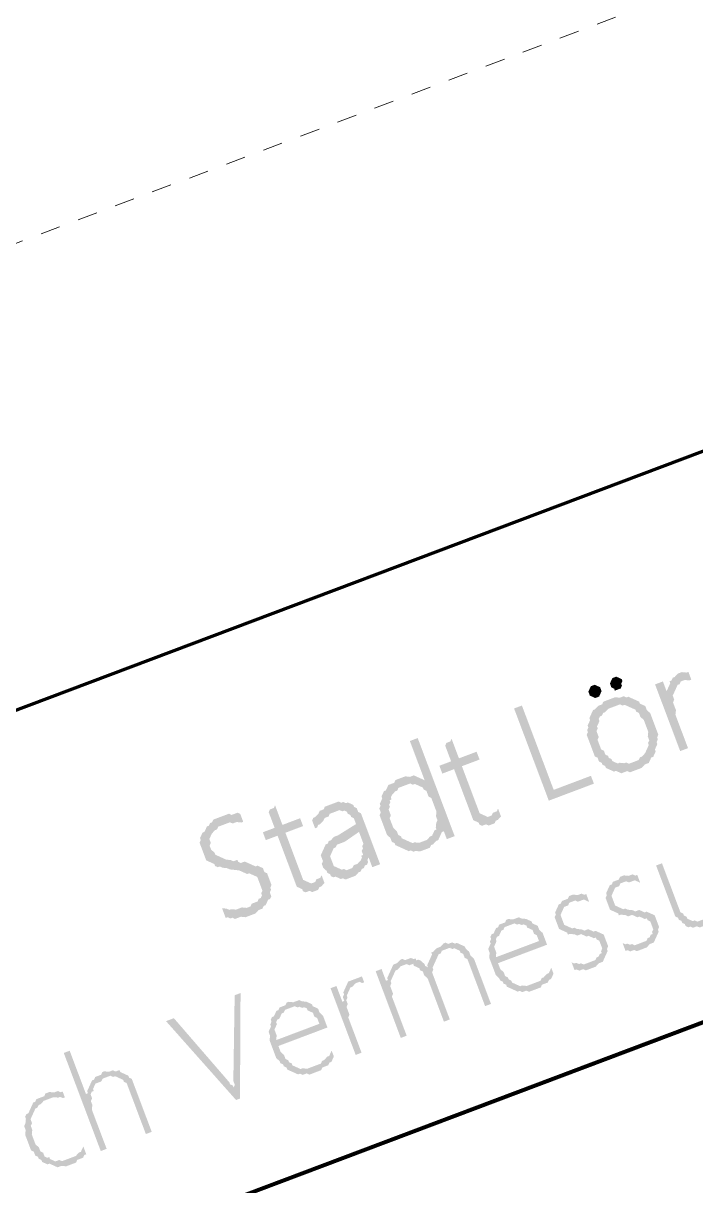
# Model space of a CAD drawing. Header units: metres. Extents: x -47 to 309, y -25 to 105.
# Drawn here: x 144.01 to 147.41, y 84.18 to 90.05 of the extents above; entities that cross this region are included whole.
import ezdxf

# ---------------------------------------------------------------- set-up
doc = ezdxf.new("R2010")
doc.units = ezdxf.units.M
doc.header["$XCLIPFRAME"] = 2
doc.linetypes.add('AUSGEZOGEN', pattern=[0])
doc.linetypes.add('PUNKT2_S9', pattern=[0.001, 0, -0.001])
doc.layers.add('XR$1$STANDARD_1', color=7, linetype='AUSGEZOGEN', lineweight=25)
picture_1 = doc.add_image_def('image1.png', size_in_pixel=(612, 149))

msp = doc.modelspace()

# ---------------------------------------------------------------- hatches: boundary and pattern name
at = {"layer": 'XR$1$STANDARD_1', "linetype": 'AUSGEZOGEN', "lineweight": 140, "transparency": 33554687}
h = msp.add_hatch(color=7, dxfattribs=at)
h.set_gradient(color2=(0, 0, 0), one_color=1)
h.paths.add_polyline_path([(146.9948, 86.7452), (146.9849, 86.7415), (146.9787, 86.7279), (146.9726, 86.7142), (146.98, 86.6944), (146.9937, 86.6883), (146.9974, 86.6783), (147.0271, 86.6895), (147.0333, 86.7032), (147.0295, 86.7131), (147.0357, 86.7267), (147.032, 86.7366), (147.0184, 86.7428), (147.0047, 86.749)], flags=0)
h = msp.add_hatch(color=7, dxfattribs=at)
h.set_gradient(color2=(0, 0, 0), one_color=1)
h.paths.add_polyline_path([(147.3255, 86.7681), (147.3156, 86.7643), (147.2995, 86.747), (147.2896, 86.7432), (147.2834, 86.7296), (147.2735, 86.7259), (147.2773, 86.716), (147.2711, 86.7023), (147.3404, 86.7285), (147.3503, 86.7322), (147.3739, 86.7298), (147.3838, 86.7335), (147.3688, 86.7731), (147.3589, 86.7694), (147.3354, 86.7718)], flags=0)
h = msp.add_hatch(color=7, dxfattribs=at)
h.set_gradient(color2=(0, 0, 0), one_color=1)
h.paths.add_polyline_path([(146.8859, 86.7042), (146.876, 86.7004), (146.8698, 86.6868), (146.8636, 86.6732), (146.8711, 86.6534), (146.8847, 86.6472), (146.8984, 86.641), (146.9182, 86.6485), (146.9243, 86.6621), (146.9305, 86.6758), (146.9231, 86.6956), (146.9094, 86.7017), (146.8958, 86.7079)], flags=0)
h = msp.add_hatch(color=7, dxfattribs=at)
h.set_gradient(color2=(0, 0, 0), one_color=1)
h.paths.add_polyline_path([(147.2401, 86.7246), (147.2005, 86.7097), (147.3274, 86.373), (147.367, 86.3879), (147.3035, 86.5562), (147.306, 86.5798), (147.2911, 86.6194), (147.2972, 86.633), (147.2898, 86.6528), (147.2959, 86.6665), (147.3021, 86.6801), (147.3083, 86.6937), (147.2588, 86.6751)], flags=0)
h = msp.add_hatch(color=7, dxfattribs=at)
h.set_gradient(color2=(0, 0, 0), one_color=1)
h.paths.add_polyline_path([(147.2711, 86.7023), (147.2649, 86.6887), (147.2588, 86.6751), (147.3083, 86.6937), (147.3144, 86.7074), (147.3243, 86.7111), (147.3305, 86.7247), (147.3404, 86.7285)], flags=0)
h = msp.add_hatch(color=7, dxfattribs=at)
h.set_gradient(color2=(0, 0, 0), one_color=1)
h.paths.add_polyline_path([(146.969, 86.6337), (146.9393, 86.6225), (146.9331, 86.6089), (146.9133, 86.6014), (146.8972, 86.584), (146.8873, 86.5803), (146.8812, 86.5667), (146.875, 86.553), (146.8688, 86.5394), (146.8725, 86.5295), (146.8664, 86.5159), (146.8602, 86.5022), (146.8639, 86.4923), (146.8578, 86.4787), (146.8615, 86.4688), (146.8553, 86.4552), (146.8964, 86.3462), (146.91, 86.3401), (146.9175, 86.3202), (146.9311, 86.3141), (146.9349, 86.3042), (146.9485, 86.298), (146.9522, 86.2881), (146.9659, 86.2819), (146.9795, 86.2758), (147.0884, 86.3168), (147.0686, 86.3094), (147.055, 86.3155), (147.0451, 86.3118), (147.0215, 86.3142), (147.0116, 86.3105), (146.998, 86.3167), (146.9844, 86.3228), (146.9806, 86.3327), (146.967, 86.3389), (146.9633, 86.3488), (146.9496, 86.355), (146.9422, 86.3748), (146.9285, 86.381), (146.9099, 86.4305), (146.916, 86.4441), (146.9048, 86.4738), (146.911, 86.4875), (146.9073, 86.4974), (146.9135, 86.511), (146.9196, 86.5246), (146.9159, 86.5345), (146.9221, 86.5482), (146.932, 86.5519), (146.9381, 86.5655), (146.948, 86.5693), (146.9641, 86.5866), (147.0928, 86.6352), (147.0792, 86.6413), (147.0656, 86.6475), (147.0557, 86.6438), (147.042, 86.6499), (147.0222, 86.6425), (146.9987, 86.6449), (146.9888, 86.6412)], flags=0)
h = msp.add_hatch(color=7, dxfattribs=at)
h.set_gradient(color2=(0, 0, 0), one_color=1)
h.paths.add_polyline_path([(147.0928, 86.6352), (146.9839, 86.5941), (147.0235, 86.609), (147.0372, 86.6029), (147.0471, 86.6066), (147.0607, 86.6004), (147.0743, 86.5942), (147.088, 86.5881), (147.1016, 86.5819), (147.1053, 86.572), (147.119, 86.5658), (147.1264, 86.546), (147.1438, 86.53), (147.1662, 86.4705), (147.1638, 86.447), (147.1712, 86.4272), (147.1651, 86.4136), (147.1688, 86.4037), (147.1626, 86.39), (147.1564, 86.3764), (147.1503, 86.3627), (147.1342, 86.3454), (147.1243, 86.3416), (147.1181, 86.328), (146.9795, 86.2758), (146.9931, 86.2696), (147.003, 86.2733), (147.0167, 86.2672), (147.0303, 86.261), (147.06, 86.2722), (147.0736, 86.266), (147.1034, 86.2772), (147.1331, 86.2884), (147.1491, 86.3058), (147.1689, 86.3132), (147.1751, 86.3269), (147.1813, 86.3405), (147.1912, 86.3442), (147.1974, 86.3579), (147.2035, 86.3715), (147.1998, 86.3814), (147.206, 86.395), (147.2121, 86.4087), (147.2084, 86.4186), (147.2146, 86.4322), (147.2108, 86.4421), (147.217, 86.4558), (147.176, 86.5647), (147.1586, 86.5808), (147.1511, 86.6006), (147.1375, 86.6067), (147.1239, 86.6129), (147.1201, 86.6228), (147.1065, 86.629)], flags=0)
h = msp.add_hatch(color=7, dxfattribs=at)
h.set_gradient(color2=(0, 0, 0), one_color=1)
h.paths.add_polyline_path([(146.5281, 86.6032), (146.4885, 86.5883), (146.6639, 86.1229), (146.8917, 86.2087), (146.8767, 86.2483), (146.6886, 86.1774)], flags=0)
h = msp.add_hatch(color=7, dxfattribs=at)
h.set_gradient(color2=(0, 0, 0), one_color=1)
h.paths.add_polyline_path([(146.0019, 86.4389), (145.9623, 86.4239), (146.037, 86.2259), (145.9776, 86.2035), (145.9875, 86.2072), (146.0011, 86.2011), (146.0147, 86.1949), (146.0284, 86.1887), (146.0321, 86.1788), (146.0457, 86.1726), (146.0569, 86.1429), (146.0706, 86.1368), (146.0967, 86.0674), (146.0942, 86.0439), (146.1017, 86.0241), (146.0955, 86.0105), (146.0931, 85.9869), (146.0968, 85.977), (146.0869, 85.9733), (146.0808, 85.9597), (146.134, 85.9684), (146.1489, 85.9288), (146.1886, 85.9437)], flags=0)
h = msp.add_hatch(color=7, dxfattribs=at)
h.set_gradient(color2=(0, 0, 0), one_color=1)
h.paths.add_polyline_path([(146.1729, 86.4354), (146.1667, 86.4218), (146.1469, 86.4143), (146.1407, 86.4007), (146.1706, 86.3215), (146.1112, 86.2991), (146.1261, 86.2595), (146.1855, 86.2819), (146.2826, 86.0244), (146.2962, 86.0182), (146.3655, 86.0444), (146.3556, 86.0406), (146.342, 86.0468), (146.3283, 86.053), (146.3147, 86.0591), (146.2251, 86.2968), (146.3143, 86.3304), (146.2993, 86.37), (146.2102, 86.3364)], flags=0)
h = msp.add_hatch(color=7, dxfattribs=at)
h.set_gradient(color2=(0, 0, 0), one_color=1)
h.paths.add_polyline_path([(145.9193, 86.2381), (145.8896, 86.2269), (145.8834, 86.2132), (145.8537, 86.202), (145.8475, 86.1884), (145.8413, 86.1748), (145.8314, 86.171), (145.8253, 86.1574), (145.8191, 86.1438), (145.8228, 86.1339), (145.8167, 86.1202), (145.8105, 86.1066), (145.8142, 86.0967), (145.8081, 86.0831), (145.8155, 86.0633), (145.8094, 86.0496), (145.8467, 85.9506), (145.864, 85.9345), (145.8715, 85.9147), (145.8851, 85.9085), (145.8889, 85.8986), (145.9025, 85.8925), (145.9161, 85.8863), (145.9298, 85.8801), (145.9434, 85.874), (145.9571, 85.8678), (145.967, 85.8715), (145.9806, 85.8653), (145.9905, 85.8691), (146.014, 85.8666), (146.0635, 85.8853), (146.0697, 85.8989), (146.0796, 85.9027), (146.0957, 85.92), (146.1056, 85.9238), (146.1118, 85.9374), (146.1179, 85.951), (146.0189, 85.9137), (146.009, 85.91), (145.9855, 85.9124), (145.9756, 85.9087), (145.9619, 85.9149), (145.9483, 85.921), (145.9347, 85.9272), (145.921, 85.9334), (145.9173, 85.9433), (145.9037, 85.9494), (145.8962, 85.9693), (145.8788, 85.9853), (145.8602, 86.0348), (145.8663, 86.0485), (145.8551, 86.0782), (145.8613, 86.0918), (145.8576, 86.1017), (145.8637, 86.1154), (145.86, 86.1253), (145.8699, 86.129), (145.8662, 86.1389), (145.8724, 86.1525), (145.8884, 86.1699), (145.8983, 86.1736), (145.9045, 86.1873), (146.0233, 86.2321), (146.0097, 86.2382), (145.9961, 86.2444), (145.9824, 86.2506), (145.9626, 86.2431), (145.9391, 86.2455), (145.9292, 86.2418)], flags=0)
h = msp.add_hatch(color=7, dxfattribs=at)
h.set_gradient(color2=(0, 0, 0), one_color=1)
h.paths.add_polyline_path([(146.0233, 86.2321), (145.9342, 86.1985), (145.9639, 86.2097), (145.9776, 86.2035), (146.037, 86.2259)], flags=0)
h = msp.add_hatch(color=7, dxfattribs=at)
h.set_gradient(color2=(0, 0, 0), one_color=1)
h.paths.add_polyline_path([(145.2816, 86.0995), (145.2754, 86.0859), (145.2556, 86.0784), (145.2495, 86.0648), (145.2793, 85.9856), (145.2199, 85.9632), (145.2348, 85.9236), (145.2943, 85.946), (145.3913, 85.6885), (145.4049, 85.6823), (145.4742, 85.7084), (145.4643, 85.7047), (145.4507, 85.7109), (145.4371, 85.717), (145.4234, 85.7232), (145.3339, 85.9609), (145.423, 85.9945), (145.4081, 86.0341), (145.3189, 86.0005)], flags=0)
h = msp.add_hatch(color=7, dxfattribs=at)
h.set_gradient(color2=(0, 0, 0), one_color=1)
h.paths.add_polyline_path([(145.5727, 86.1074), (145.5331, 86.0925), (145.5269, 86.0789), (145.5071, 86.0714), (145.5009, 86.0578), (145.4848, 86.0404), (145.4749, 86.0367), (145.4688, 86.023), (145.5876, 86.0678), (145.6074, 86.0753), (145.621, 86.0691), (145.631, 86.0729), (145.6446, 86.0667), (145.6483, 86.0568), (145.662, 86.0506), (145.6657, 86.0407), (145.6793, 86.0345), (145.6905, 86.0048), (145.599, 85.9477), (145.5791, 85.9402), (145.5631, 85.9229), (145.5532, 85.9191), (145.547, 85.9055), (145.7054, 85.9652), (145.7278, 85.9058), (145.7217, 85.8922), (145.7254, 85.8823), (145.7192, 85.8686), (145.7267, 85.8488), (145.7168, 85.8451), (145.7205, 85.8352), (145.7144, 85.8216), (145.754, 85.8365), (145.7726, 85.787), (145.8122, 85.8019), (145.7152, 86.0594), (145.7016, 86.0655), (145.6941, 86.0853), (145.6805, 86.0915), (145.6767, 86.1014), (145.6631, 86.1076), (145.6495, 86.1138), (145.6396, 86.11), (145.6259, 86.1162), (145.616, 86.1125), (145.6024, 86.1186), (145.5826, 86.1112)], flags=0)
h = msp.add_hatch(color=7, dxfattribs=at)
h.set_gradient(color2=(0, 0, 0), one_color=1)
h.paths.add_polyline_path([(145.0092, 86.0421), (144.9696, 86.0272), (144.9634, 86.0135), (144.9535, 86.0098), (144.9473, 85.9962), (144.9374, 85.9924), (144.9313, 85.9788), (144.9251, 85.9652), (144.9152, 85.9614), (145.0241, 86.0025), (145.0538, 86.0137), (145.0675, 86.0075), (145.0873, 86.015), (145.1108, 86.0125), (145.1207, 86.0163), (145.1058, 86.0559), (145.0922, 86.0621), (145.0625, 86.0509), (145.0488, 86.057), (145.0191, 86.0458)], flags=0)
h = msp.add_hatch(color=7, dxfattribs=at)
h.set_gradient(color2=(0, 0, 0), one_color=1)
h.paths.add_polyline_path([(145.4688, 86.023), (145.4837, 85.9834), (145.4936, 85.9872), (145.4998, 86.0008), (145.5097, 86.0045), (145.5258, 86.0219), (145.5319, 86.0355), (145.5517, 86.043), (145.5579, 86.0566), (145.5876, 86.0678)], flags=0)
h = msp.add_hatch(color=7, dxfattribs=at)
h.set_gradient(color2=(0, 0, 0), one_color=1)
h.paths.add_polyline_path([(146.4076, 86.0828), (146.4014, 86.0692), (146.3816, 86.0617), (146.3754, 86.0481), (146.2962, 86.0182), (146.3098, 86.0121), (146.3136, 86.0022), (146.3272, 85.996), (146.347, 86.0034), (146.3606, 85.9973), (146.3903, 86.0085), (146.3965, 86.0221), (146.4064, 86.0258), (146.4225, 86.0432)], flags=0)
h = msp.add_hatch(color=7, dxfattribs=at)
h.set_gradient(color2=(0, 0, 0), one_color=1)
h.paths.add_polyline_path([(144.9152, 85.9614), (144.909, 85.9478), (144.9029, 85.9342), (144.9066, 85.9243), (144.9004, 85.9106), (144.934, 85.8215), (144.9477, 85.8153), (144.9613, 85.8092), (144.9749, 85.803), (144.9787, 85.7931), (144.9923, 85.7869), (145.0022, 85.7906), (145.0158, 85.7845), (145.0394, 85.782), (145.053, 85.7759), (145.0765, 85.7734), (145.1001, 85.771), (145.1137, 85.7648), (145.1273, 85.7586), (145.141, 85.7525), (145.1509, 85.7562), (145.1645, 85.75), (145.1782, 85.7439), (145.1918, 85.7377), (145.2179, 85.6684), (145.2117, 85.6547), (145.2155, 85.6448), (145.2093, 85.6312), (145.1994, 85.6275), (145.1932, 85.6138), (145.1635, 85.6026), (145.1574, 85.589), (145.1376, 85.5815), (145.2564, 85.6263), (145.2626, 85.64), (145.2551, 85.6598), (145.2613, 85.6734), (145.2575, 85.6833), (145.2637, 85.6969), (145.2413, 85.7564), (145.2277, 85.7625), (145.2202, 85.7823), (145.2066, 85.7885), (145.1929, 85.7947), (145.183, 85.7909), (145.1694, 85.7971), (145.1558, 85.8033), (145.1421, 85.8095), (145.1285, 85.8156), (145.1087, 85.8082), (145.095, 85.8143), (145.0913, 85.8242), (145.0715, 85.8168), (145.0579, 85.8229), (145.0343, 85.8254), (145.0207, 85.8315), (145.0071, 85.8377), (144.9934, 85.8439), (144.9798, 85.8501), (144.9761, 85.86), (144.9587, 85.876), (144.9512, 85.8958), (144.9574, 85.9095), (144.9499, 85.9293), (144.9561, 85.9429), (144.9623, 85.9566), (144.9784, 85.9739), (144.9883, 85.9777), (144.9944, 85.9913), (145.0241, 86.0025)], flags=0)
h = msp.add_hatch(color=7, dxfattribs=at)
h.set_gradient(color2=(0, 0, 0), one_color=1)
h.paths.add_polyline_path([(145.547, 85.9055), (145.5371, 85.9018), (145.5309, 85.8881), (145.5248, 85.8745), (145.5186, 85.8609), (145.5124, 85.8472), (145.5236, 85.8175), (145.5174, 85.8039), (145.5249, 85.7841), (145.5423, 85.768), (145.546, 85.7581), (145.5596, 85.7519), (145.5634, 85.742), (145.6624, 85.7794), (145.6426, 85.7719), (145.629, 85.7781), (145.6191, 85.7743), (145.6054, 85.7805), (145.5918, 85.7867), (145.5782, 85.7928), (145.5595, 85.8424), (145.5657, 85.856), (145.5718, 85.8696), (145.578, 85.8833), (145.5879, 85.887), (145.5941, 85.9006), (145.6337, 85.9156), (145.7054, 85.9652)], flags=0)
h = msp.add_hatch(color=7, dxfattribs=at)
h.set_gradient(color2=(0, 0, 0), one_color=1)
h.paths.add_polyline_path([(146.0808, 85.9597), (146.0746, 85.946), (146.0647, 85.9423), (146.0486, 85.9249), (146.0189, 85.9137), (146.1179, 85.951), (146.1241, 85.9647), (146.134, 85.9684)], flags=0)
h = msp.add_hatch(color=7, dxfattribs=at)
h.set_gradient(color2=(0, 0, 0), one_color=1)
h.paths.add_polyline_path([(145.7144, 85.8216), (145.6983, 85.8042), (145.6785, 85.7967), (145.6723, 85.7831), (145.5634, 85.742), (145.577, 85.7359), (145.5869, 85.7396), (145.6005, 85.7334), (145.6142, 85.7272), (145.6241, 85.731), (145.6377, 85.7248), (145.6872, 85.7435), (145.7033, 85.7608), (145.7132, 85.7646), (145.7194, 85.7782), (145.7293, 85.7819), (145.7355, 85.7956), (145.7454, 85.7993), (145.7515, 85.8129), (145.7478, 85.8228), (145.754, 85.8365)], flags=0)
h = msp.add_hatch(color=7, dxfattribs=at)
h.set_gradient(color2=(0, 0, 0), one_color=1)
h.paths.add_polyline_path([(147.2354, 85.8067), (147.2057, 85.7955), (147.3028, 85.5381), (147.3164, 85.5319), (147.3201, 85.522), (147.3338, 85.5158), (147.3375, 85.5059), (147.3511, 85.4998), (147.3549, 85.4898), (147.3685, 85.4837), (147.3784, 85.4874), (147.392, 85.4812), (147.4118, 85.4887), (147.4255, 85.4825), (147.475, 85.5012), (147.4812, 85.5148), (147.501, 85.5223), (147.5071, 85.5359), (147.5133, 85.5496), (147.444, 85.5234), (147.4143, 85.5122), (147.4006, 85.5184), (147.3907, 85.5147), (147.3771, 85.5209), (147.3635, 85.527), (147.3597, 85.5369), (147.3461, 85.5431), (147.3424, 85.553), (147.3287, 85.5592), (147.3063, 85.6186)], flags=0)
h = msp.add_hatch(color=7, dxfattribs=at)
h.set_gradient(color2=(0, 0, 0), one_color=1)
h.paths.add_polyline_path([(145.5163, 85.7469), (145.5101, 85.7333), (145.4903, 85.7258), (145.4842, 85.7122), (145.4049, 85.6823), (145.4186, 85.6761), (145.4223, 85.6662), (145.4359, 85.6601), (145.4557, 85.6675), (145.4694, 85.6614), (145.4991, 85.6726), (145.5053, 85.6862), (145.5152, 85.6899), (145.5312, 85.7073)], flags=0)
h = msp.add_hatch(color=7, dxfattribs=at)
h.set_gradient(color2=(0, 0, 0), one_color=1)
h.paths.add_polyline_path([(147.0336, 85.742), (147.0237, 85.7383), (147.0176, 85.7246), (146.9879, 85.7134), (146.9817, 85.6998), (146.9718, 85.6961), (146.9656, 85.6824), (147.0547, 85.716), (147.0684, 85.7098), (147.0981, 85.721), (147.1117, 85.7149), (147.1254, 85.7087), (147.1104, 85.7483), (147.1005, 85.7446), (147.0869, 85.7508), (147.0671, 85.7433), (147.0435, 85.7457)], flags=0)
h = msp.add_hatch(color=7, dxfattribs=at)
h.set_gradient(color2=(0, 0, 0), one_color=1)
h.paths.add_polyline_path([(146.9656, 85.6824), (146.9594, 85.6688), (146.9533, 85.6552), (146.957, 85.6453), (146.9508, 85.6316), (146.9732, 85.5722), (146.9869, 85.566), (147.0005, 85.5599), (147.0141, 85.5537), (147.0179, 85.5438), (147.0278, 85.5475), (147.0513, 85.5451), (147.0649, 85.5389), (147.0848, 85.5464), (147.0984, 85.5402), (147.112, 85.534), (147.1219, 85.5378), (147.1356, 85.5316), (147.1492, 85.5254), (147.1591, 85.5292), (147.1628, 85.5193), (147.1765, 85.5131), (147.1914, 85.4735), (147.1852, 85.4598), (147.189, 85.4499), (147.1791, 85.4462), (147.1729, 85.4326), (147.163, 85.4288), (147.1568, 85.4152), (147.1271, 85.404), (147.2063, 85.4339), (147.2125, 85.4475), (147.2187, 85.4611), (147.2149, 85.471), (147.2211, 85.4847), (147.1987, 85.5441), (147.1851, 85.5503), (147.1714, 85.5564), (147.1578, 85.5626), (147.1479, 85.5589), (147.1343, 85.565), (147.1206, 85.5712), (147.1008, 85.5637), (147.0872, 85.5699), (147.0637, 85.5724), (147.05, 85.5785), (147.0401, 85.5748), (147.0265, 85.581), (147.0128, 85.5871), (146.9992, 85.5933), (146.9805, 85.6428), (146.9867, 85.6565), (146.9929, 85.6701), (146.9991, 85.6837), (147.0189, 85.6912), (147.025, 85.7048), (147.0349, 85.7086)], flags=0)
h = msp.add_hatch(color=7, dxfattribs=at)
h.set_gradient(color2=(0, 0, 0), one_color=1)
h.paths.add_polyline_path([(145.0137, 85.5801), (145.0324, 85.5306), (145.0423, 85.5343), (145.0559, 85.5281), (145.0658, 85.5319), (145.0794, 85.5257), (145.0992, 85.5332), (145.1091, 85.5369), (145.1327, 85.5345), (145.1822, 85.5531), (145.1983, 85.5705), (145.2181, 85.578), (145.2242, 85.5916), (145.2341, 85.5953), (145.2403, 85.609), (145.2465, 85.6226), (145.1376, 85.5815), (145.114, 85.584), (145.0843, 85.5728), (145.0608, 85.5752), (145.0509, 85.5715), (145.0372, 85.5777)], flags=0)
h = msp.add_hatch(color=7, dxfattribs=at)
h.set_gradient(color2=(0, 0, 0), one_color=1)
h.paths.add_polyline_path([(146.7762, 85.645), (146.7663, 85.6412), (146.7601, 85.6276), (146.7304, 85.6164), (146.7242, 85.6028), (146.7143, 85.599), (146.7081, 85.5854), (146.7973, 85.619), (146.8109, 85.6128), (146.8406, 85.624), (146.8542, 85.6178), (146.8679, 85.6117), (146.853, 85.6513), (146.843, 85.6475), (146.8294, 85.6537), (146.8096, 85.6462), (146.7861, 85.6487)], flags=0)
h = msp.add_hatch(color=7, dxfattribs=at)
h.set_gradient(color2=(0, 0, 0), one_color=1)
h.paths.add_polyline_path([(146.7081, 85.5854), (146.702, 85.5718), (146.6958, 85.5581), (146.6995, 85.5482), (146.6934, 85.5346), (146.7158, 85.4752), (146.7294, 85.469), (146.743, 85.4628), (146.7567, 85.4566), (146.7604, 85.4467), (146.7703, 85.4505), (146.7938, 85.448), (146.8075, 85.4419), (146.8273, 85.4493), (146.8409, 85.4432), (146.8545, 85.437), (146.8644, 85.4407), (146.8781, 85.4346), (146.8917, 85.4284), (146.9016, 85.4321), (146.9054, 85.4222), (146.919, 85.416), (146.9339, 85.3764), (146.9277, 85.3628), (146.9315, 85.3529), (146.9216, 85.3492), (146.9154, 85.3355), (146.9055, 85.3318), (146.8993, 85.3182), (146.8696, 85.307), (146.9488, 85.3368), (146.955, 85.3505), (146.9612, 85.3641), (146.9575, 85.374), (146.9636, 85.3876), (146.9412, 85.447), (146.9276, 85.4532), (146.914, 85.4594), (146.9003, 85.4656), (146.8904, 85.4618), (146.8768, 85.468), (146.8632, 85.4742), (146.8433, 85.4667), (146.8297, 85.4729), (146.8062, 85.4753), (146.7925, 85.4815), (146.7826, 85.4777), (146.769, 85.4839), (146.7554, 85.4901), (146.7417, 85.4963), (146.7231, 85.5458), (146.7292, 85.5594), (146.7354, 85.573), (146.7416, 85.5867), (146.7614, 85.5941), (146.7676, 85.6078), (146.7775, 85.6115)], flags=0)
h = msp.add_hatch(color=7, dxfattribs=at)
h.set_gradient(color2=(0, 0, 0), one_color=1)
h.paths.add_polyline_path([(146.4593, 85.5255), (146.4494, 85.5218), (146.4432, 85.5082), (146.4135, 85.497), (146.4073, 85.4833), (146.3974, 85.4796), (146.3912, 85.466), (146.4705, 85.4958), (146.4903, 85.5033), (146.5039, 85.4971), (146.5138, 85.5008), (146.5274, 85.4947), (146.5374, 85.4984), (146.551, 85.4922), (146.5547, 85.4823), (146.5684, 85.4762), (146.582, 85.47), (146.5895, 85.4502), (146.6031, 85.444), (146.6143, 85.4143), (146.3964, 85.3322), (146.6477, 85.4156), (146.6328, 85.4552), (146.6154, 85.4713), (146.608, 85.4911), (146.5943, 85.4973), (146.5807, 85.5034), (146.577, 85.5133), (146.5633, 85.5195), (146.5497, 85.5257), (146.5262, 85.5281), (146.5125, 85.5343), (146.4828, 85.5231)], flags=0)
h = msp.add_hatch(color=7, dxfattribs=at)
h.set_gradient(color2=(0, 0, 0), one_color=1)
h.paths.add_polyline_path([(146.3912, 85.466), (146.3851, 85.4523), (146.3752, 85.4486), (146.369, 85.4349), (146.3727, 85.425), (146.3666, 85.4114), (146.3703, 85.4015), (146.3641, 85.3879), (146.358, 85.3742), (146.3654, 85.3544), (146.363, 85.3309), (146.3966, 85.2418), (146.4139, 85.2257), (146.4177, 85.2158), (146.4313, 85.2096), (146.435, 85.1997), (146.4487, 85.1935), (146.4524, 85.1836), (146.466, 85.1775), (146.4797, 85.1713), (146.4933, 85.1651), (146.5824, 85.1987), (146.5527, 85.1875), (146.5292, 85.19), (146.5193, 85.1862), (146.5057, 85.1924), (146.492, 85.1986), (146.4784, 85.2047), (146.4747, 85.2146), (146.461, 85.2208), (146.4573, 85.2307), (146.4436, 85.2369), (146.4362, 85.2567), (146.4188, 85.2728), (146.4076, 85.3025), (146.6552, 85.3958), (146.6477, 85.4156), (146.3964, 85.3322), (146.3989, 85.3557), (146.3877, 85.3854), (146.3938, 85.3991), (146.4, 85.4127), (146.3963, 85.4226), (146.4024, 85.4362), (146.4123, 85.44), (146.4185, 85.4536), (146.4247, 85.4672), (146.4346, 85.471), (146.4408, 85.4846), (146.4705, 85.4958)], flags=0)
h = msp.add_hatch(color=7, dxfattribs=at)
h.set_gradient(color2=(0, 0, 0), one_color=1)
h.paths.add_polyline_path([(146.1325, 85.4023), (146.1164, 85.385), (146.0966, 85.3775), (146.0805, 85.3601), (146.0706, 85.3564), (146.0744, 85.3465), (146.0682, 85.3329), (146.062, 85.3192), (146.0558, 85.3056), (146.0497, 85.292), (146.0534, 85.2821), (146.0274, 85.261), (146.0349, 85.2412), (146.0523, 85.2251), (146.1344, 85.0072), (146.1641, 85.0184), (146.0745, 85.2561), (146.0807, 85.2697), (146.0769, 85.2796), (146.0831, 85.2933), (146.0893, 85.3069), (146.0955, 85.3205), (146.1016, 85.3342), (146.1078, 85.3478), (146.1177, 85.3515), (146.1239, 85.3652), (146.213, 85.3988), (146.1994, 85.4049), (146.1895, 85.4012), (146.1758, 85.4074), (146.156, 85.3999), (146.1424, 85.4061)], flags=0)
h = msp.add_hatch(color=7, dxfattribs=at)
h.set_gradient(color2=(0, 0, 0), one_color=1)
h.paths.add_polyline_path([(146.213, 85.3988), (146.1338, 85.3689), (146.1635, 85.3801), (146.1771, 85.3739), (146.187, 85.3777), (146.2007, 85.3715), (146.2143, 85.3653), (146.218, 85.3554), (146.2317, 85.3493), (146.2391, 85.3294), (146.2528, 85.3233), (146.3423, 85.0856), (146.372, 85.0968), (146.2862, 85.3246), (146.2688, 85.3406), (146.2614, 85.3604), (146.244, 85.3765), (146.2403, 85.3864), (146.2266, 85.3926)], flags=0)
h = msp.add_hatch(color=7, dxfattribs=at)
h.set_gradient(color2=(0, 0, 0), one_color=1)
h.paths.add_polyline_path([(147.0367, 85.4039), (147.0516, 85.3642), (147.0615, 85.368), (147.0751, 85.3618), (147.095, 85.3693), (147.1086, 85.3631), (147.1581, 85.3818), (147.1742, 85.3991), (147.194, 85.4066), (147.2002, 85.4202), (147.2063, 85.4339), (147.1271, 85.404), (147.0974, 85.3928), (147.0838, 85.399), (147.0739, 85.3952), (147.0602, 85.4014), (147.0503, 85.3977)], flags=0)
h = msp.add_hatch(color=7, dxfattribs=at)
h.set_gradient(color2=(0, 0, 0), one_color=1)
h.paths.add_polyline_path([(145.9245, 85.324), (145.9146, 85.3202), (145.8985, 85.3029), (145.8787, 85.2954), (145.8726, 85.2818), (145.8664, 85.2681), (145.9258, 85.2905), (145.9456, 85.298), (145.9593, 85.2918), (145.9791, 85.2993), (145.9828, 85.2894), (145.9964, 85.2832), (146.0101, 85.277), (146.0138, 85.2671), (146.0274, 85.261), (146.0534, 85.2821), (146.0398, 85.2882), (146.036, 85.2981), (146.0187, 85.3142), (146.005, 85.3204), (145.9951, 85.3167), (145.9914, 85.3266), (145.9815, 85.3228), (145.9679, 85.329), (145.9382, 85.3178)], flags=0)
h = msp.add_hatch(color=7, dxfattribs=at)
h.set_gradient(color2=(0, 0, 0), one_color=1)
h.paths.add_polyline_path([(146.7792, 85.3068), (146.7941, 85.2672), (146.804, 85.2709), (146.8177, 85.2648), (146.8375, 85.2722), (146.8511, 85.2661), (146.9006, 85.2847), (146.9167, 85.3021), (146.9365, 85.3095), (146.9427, 85.3232), (146.9488, 85.3368), (146.8696, 85.307), (146.8399, 85.2958), (146.8263, 85.3019), (146.8164, 85.2982), (146.8027, 85.3044), (146.7928, 85.3006)], flags=0)
h = msp.add_hatch(color=7, dxfattribs=at)
h.set_gradient(color2=(0, 0, 0), one_color=1)
h.paths.add_polyline_path([(145.8193, 85.273), (145.7896, 85.2618), (145.9165, 84.9251), (145.9462, 84.9363), (145.8716, 85.1344), (145.8777, 85.148), (145.8628, 85.1876), (145.869, 85.2013), (145.8652, 85.2112), (145.8417, 85.2136)], flags=0)
h = msp.add_hatch(color=7, dxfattribs=at)
h.set_gradient(color2=(0, 0, 0), one_color=1)
h.paths.add_polyline_path([(145.8664, 85.2681), (145.8602, 85.2545), (145.8541, 85.2409), (145.8479, 85.2272), (145.8516, 85.2173), (145.8417, 85.2136), (145.8652, 85.2112), (145.8714, 85.2248), (145.8776, 85.2384), (145.8838, 85.2521), (145.8899, 85.2657), (145.8998, 85.2694), (145.9159, 85.2868), (145.9258, 85.2905)], flags=0)
h = msp.add_hatch(color=7, dxfattribs=at)
h.set_gradient(color2=(0, 0, 0), one_color=1)
h.paths.add_polyline_path([(146.6764, 85.2794), (146.6703, 85.2658), (146.6641, 85.2521), (146.6542, 85.2484), (146.6381, 85.231), (146.6282, 85.2273), (146.6221, 85.2137), (146.4933, 85.1651), (146.507, 85.159), (146.5169, 85.1627), (146.5305, 85.1565), (146.5503, 85.164), (146.5639, 85.1578), (146.5936, 85.169), (146.6233, 85.1802), (146.6295, 85.1938), (146.6592, 85.205), (146.6654, 85.2187), (146.6753, 85.2224), (146.6815, 85.236), (146.6876, 85.2497)], flags=0)
h = msp.add_hatch(color=7, dxfattribs=at)
h.set_gradient(color2=(0, 0, 0), one_color=1)
h.paths.add_polyline_path([(145.6906, 85.2245), (145.651, 85.2096), (145.6448, 85.1959), (145.6386, 85.1823), (145.7079, 85.2084), (145.7216, 85.2022), (145.7315, 85.206), (145.7203, 85.2357), (145.7005, 85.2282)], flags=0)
h = msp.add_hatch(color=7, dxfattribs=at)
h.set_gradient(color2=(0, 0, 0), one_color=1)
h.paths.add_polyline_path([(145.1073, 85.1517), (145.0776, 85.1405), (145.0709, 84.7082), (145.0783, 84.6884), (145.0722, 84.6747), (145.0759, 84.6648), (145.0847, 84.6116), (145.1045, 84.6191)], flags=0)
h = msp.add_hatch(color=7, dxfattribs=at)
h.set_gradient(color2=(0, 0, 0), one_color=1)
h.paths.add_polyline_path([(145.5915, 85.1872), (145.5618, 85.176), (145.6887, 84.8393), (145.7185, 84.8505), (145.6513, 85.0287), (145.6574, 85.0424), (145.6425, 85.082), (145.6487, 85.0956), (145.6412, 85.1154), (145.6214, 85.1079)], flags=0)
h = msp.add_hatch(color=7, dxfattribs=at)
h.set_gradient(color2=(0, 0, 0), one_color=1)
h.paths.add_polyline_path([(145.6386, 85.1823), (145.6325, 85.1687), (145.6263, 85.155), (145.63, 85.1451), (145.6238, 85.1315), (145.6313, 85.1117), (145.6214, 85.1079), (145.6412, 85.1154), (145.6474, 85.129), (145.6437, 85.1389), (145.6498, 85.1526), (145.656, 85.1662), (145.6622, 85.1799), (145.6721, 85.1836), (145.6881, 85.201), (145.698, 85.2047)], flags=0)
h = msp.add_hatch(color=7, dxfattribs=at)
h.set_gradient(color2=(0, 0, 0), one_color=1)
h.paths.add_polyline_path([(145.3501, 85.1075), (145.3402, 85.1038), (145.3341, 85.0901), (145.3044, 85.0789), (145.2982, 85.0653), (145.2883, 85.0616), (145.2821, 85.0479), (145.3613, 85.0778), (145.3811, 85.0852), (145.3948, 85.0791), (145.4047, 85.0828), (145.4183, 85.0766), (145.4282, 85.0804), (145.4419, 85.0742), (145.4456, 85.0643), (145.4592, 85.0581), (145.4729, 85.052), (145.4803, 85.0321), (145.494, 85.026), (145.5052, 84.9963), (145.2873, 84.9142), (145.5386, 84.9976), (145.5237, 85.0372), (145.5063, 85.0533), (145.4988, 85.0731), (145.4852, 85.0792), (145.4716, 85.0854), (145.4678, 85.0953), (145.4542, 85.1015), (145.4406, 85.1076), (145.417, 85.1101), (145.4034, 85.1162), (145.3737, 85.1051)], flags=0)
h = msp.add_hatch(color=7, dxfattribs=at)
h.set_gradient(color2=(0, 0, 0), one_color=1)
h.paths.add_polyline_path([(145.2821, 85.0479), (145.276, 85.0343), (145.266, 85.0306), (145.2599, 85.0169), (145.2636, 85.007), (145.2574, 84.9934), (145.2612, 84.9835), (145.255, 84.9698), (145.2488, 84.9562), (145.2563, 84.9364), (145.2539, 84.9129), (145.2874, 84.8237), (145.3048, 84.8077), (145.3085, 84.7978), (145.3222, 84.7916), (145.3259, 84.7817), (145.3396, 84.7755), (145.3433, 84.7656), (145.3569, 84.7594), (145.3706, 84.7533), (145.3842, 84.7471), (145.4733, 84.7807), (145.4436, 84.7695), (145.4201, 84.7719), (145.4102, 84.7682), (145.3965, 84.7744), (145.3829, 84.7805), (145.3693, 84.7867), (145.3655, 84.7966), (145.3519, 84.8028), (145.3482, 84.8127), (145.3345, 84.8189), (145.3271, 84.8387), (145.3097, 84.8547), (145.2985, 84.8844), (145.5461, 84.9778), (145.5386, 84.9976), (145.2873, 84.9142), (145.2897, 84.9377), (145.2785, 84.9674), (145.2847, 84.981), (145.2909, 84.9947), (145.2871, 85.0046), (145.2933, 85.0182), (145.3032, 85.0219), (145.3094, 85.0356), (145.3156, 85.0492), (145.3255, 85.0529), (145.3316, 85.0666), (145.3613, 85.0778)], flags=0)
h = msp.add_hatch(color=7, dxfattribs=at)
h.set_gradient(color2=(0, 0, 0), one_color=1)
h.paths.add_polyline_path([(144.7706, 85.0248), (144.731, 85.0098), (145.0847, 84.6116), (145.0759, 84.6648), (145.0684, 84.6846), (145.0548, 84.6908), (145.0511, 84.7007)], flags=0)
h = msp.add_hatch(color=7, dxfattribs=at)
h.set_gradient(color2=(0, 0, 0), one_color=1)
h.paths.add_polyline_path([(144.2445, 84.8604), (144.2147, 84.8492), (144.4014, 84.3541), (144.4311, 84.3653), (144.3564, 84.5633), (144.3589, 84.5869), (144.3514, 84.6067), (144.3576, 84.6203), (144.3501, 84.6401), (144.3563, 84.6537), (144.3266, 84.6425)], flags=0)
h = msp.add_hatch(color=7, dxfattribs=at)
h.set_gradient(color2=(0, 0, 0), one_color=1)
h.paths.add_polyline_path([(145.5673, 84.8614), (145.5611, 84.8477), (145.555, 84.8341), (145.5451, 84.8304), (145.529, 84.813), (145.5191, 84.8093), (145.5129, 84.7956), (145.3842, 84.7471), (145.3978, 84.7409), (145.4077, 84.7447), (145.4214, 84.7385), (145.4412, 84.746), (145.4548, 84.7398), (145.4845, 84.751), (145.5142, 84.7622), (145.5204, 84.7758), (145.5501, 84.787), (145.5563, 84.8007), (145.5662, 84.8044), (145.5723, 84.818), (145.5785, 84.8317)], flags=0)
h = msp.add_hatch(color=7, dxfattribs=at)
h.set_gradient(color2=(0, 0, 0), one_color=1)
h.paths.add_polyline_path([(144.4193, 84.7566), (144.4094, 84.7529), (144.4032, 84.7393), (144.3735, 84.7281), (144.3673, 84.7144), (144.3574, 84.7107), (144.3512, 84.6971), (144.3451, 84.6834), (144.3389, 84.6698), (144.3327, 84.6562), (144.3365, 84.6463), (144.3266, 84.6425), (144.3662, 84.6575), (144.3624, 84.6674), (144.3686, 84.681), (144.3748, 84.6946), (144.4045, 84.7058), (144.4107, 84.7195), (144.4998, 84.7531), (144.4961, 84.763), (144.4763, 84.7555), (144.4626, 84.7617), (144.4428, 84.7542)], flags=0)
h = msp.add_hatch(color=7, dxfattribs=at)
h.set_gradient(color2=(0, 0, 0), one_color=1)
h.paths.add_polyline_path([(144.4998, 84.7531), (144.4206, 84.7232), (144.4503, 84.7344), (144.4639, 84.7282), (144.4738, 84.732), (144.4874, 84.7258), (144.5011, 84.7196), (144.5147, 84.7135), (144.5185, 84.7035), (144.5321, 84.6974), (144.6291, 84.4399), (144.6588, 84.4511), (144.5581, 84.7185), (144.5444, 84.7246), (144.5407, 84.7346), (144.5271, 84.7407), (144.5134, 84.7469)], flags=0)
h = msp.add_hatch(color=7, dxfattribs=at)
h.set_gradient(color2=(0, 0, 0), one_color=1)
h.paths.add_polyline_path([(144.1321, 84.6484), (144.1222, 84.6447), (144.116, 84.631), (144.0764, 84.6161), (144.0702, 84.6025), (144.0603, 84.5987), (144.0542, 84.5851), (144.1631, 84.6262), (144.1866, 84.6237), (144.1965, 84.6275), (144.2102, 84.6213), (144.2201, 84.625), (144.2089, 84.6547), (144.199, 84.651), (144.1853, 84.6572), (144.1655, 84.6497), (144.142, 84.6521)], flags=0)
h = msp.add_hatch(color=7, dxfattribs=at)
h.set_gradient(color2=(0, 0, 0), one_color=1)
h.paths.add_polyline_path([(144.0542, 84.5851), (144.048, 84.5715), (144.0418, 84.5578), (144.0356, 84.5442), (144.0257, 84.5405), (144.0196, 84.5268), (144.0233, 84.5169), (144.0209, 84.4934), (144.0147, 84.4798), (144.0222, 84.46), (144.0197, 84.4364), (144.0496, 84.3572), (144.0632, 84.351), (144.0707, 84.3312), (144.0843, 84.325), (144.0881, 84.3151), (144.1017, 84.309), (144.1054, 84.2991), (144.1191, 84.2929), (144.1327, 84.2867), (144.1426, 84.2905), (144.1562, 84.2843), (144.2355, 84.3141), (144.2057, 84.3029), (144.1921, 84.3091), (144.1723, 84.3017), (144.1587, 84.3078), (144.145, 84.314), (144.1413, 84.3239), (144.1314, 84.3202), (144.1178, 84.3263), (144.1103, 84.3461), (144.0967, 84.3523), (144.0892, 84.3721), (144.0718, 84.3882), (144.0532, 84.4377), (144.0556, 84.4612), (144.0481, 84.4811), (144.0543, 84.4947), (144.0468, 84.5145), (144.053, 84.5281), (144.0592, 84.5418), (144.0654, 84.5554), (144.0715, 84.569), (144.0814, 84.5728), (144.0876, 84.5864), (144.0975, 84.5901), (144.1136, 84.6075), (144.1334, 84.615)], flags=0)
h = msp.add_hatch(color=7, dxfattribs=at)
h.set_gradient(color2=(0, 0, 0), one_color=1)
h.paths.add_polyline_path([(144.3134, 84.3774), (144.3072, 84.3638), (144.301, 84.3502), (144.2911, 84.3464), (144.2751, 84.3291), (144.1562, 84.2843), (144.1699, 84.2781), (144.1835, 84.2719), (144.2033, 84.2794), (144.2268, 84.277), (144.2466, 84.2844), (144.2764, 84.2956), (144.2825, 84.3093), (144.3122, 84.3205), (144.3184, 84.3341), (144.3283, 84.3378)], flags=0)

# ---------------------------------------------------------------- linework, layer by layer
at = {"layer": 'XR$1$STANDARD_1', "color": 7, "linetype": 'PUNKT2_S9', "lineweight": 13, "transparency": 33554687}
msp.add_lwpolyline([(104.7989, 74.1714), (174.2871, 100.3614), (211.3326, 2.071), (141.8444, -24.119), (104.7989, 74.1714)], close=True, dxfattribs=at)
at = {"layer": 'XR$1$STANDARD_1', "color": 7, "linetype": 'AUSGEZOGEN', "lineweight": 35, "transparency": 33554687}
msp.add_lwpolyline([(109.9508, 64.403), (155.5735, 81.5981), (152.4868, 89.7878), (106.8641, 72.5927), (109.9508, 64.403)], close=True, dxfattribs=at)
at = {"layer": 'XR$1$STANDARD_1', "color": 7, "linetype": 'AUSGEZOGEN', "lineweight": 140, "transparency": 33554687}
for points in [[(106.8641, 72.5927), (152.4868, 89.7878), (155.5735, 81.5981), (109.9508, 64.403), (106.8641, 72.5927)], [(144.6426, 82.2735), (144.0902, 83.7392), (150.1409, 86.0197), (150.6933, 84.554), (144.6426, 82.2735)]]:
    msp.add_lwpolyline(points, close=True, dxfattribs=at)

# ---------------------------------------------------------------- pictures from other files: only their frames are drawn
at = {"layer": 'XR$1$STANDARD_1', "color": 7, "linetype": 'AUSGEZOGEN', "lineweight": 200, "transparency": 33554687}
image = msp.add_image(picture_1, insert=(144.6465, 82.268), size_in_units=(2.5908, 0.6308), rotation=20.65, dxfattribs=at)
image.set_boundary_path([(-0.5, 148.5), (-0.51, -224), (1529.49, -224.036), (1529.5, 148.464), (-0.5, 148.5)])

doc.saveas('drawing.dxf')
